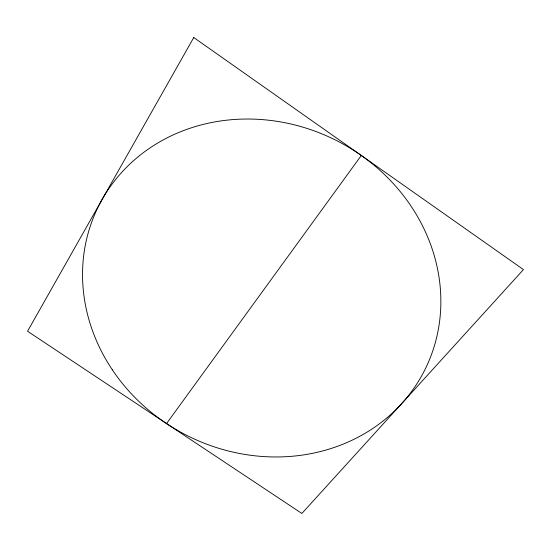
<?xml version="1.0" encoding="UTF-8"?>
<svg xmlns="http://www.w3.org/2000/svg" width="551" height="551" viewBox="0 0 551 551"><rect width="100%" height="100%" fill="white"/><g stroke="black" fill="none" stroke-linecap="round" stroke-linejoin="round"><path stroke-width="0.83" d="M166.547 423.574L361.311 155.472M193.759 37.537L27.55 331.241L301.872 513.463L523.45 269.591L193.759 37.537M112.321 369.79A182.519 165.328 26.8 0 0 422.052 375.141A182.519 165.328 26.8 0 0 250.726 119.057A182.519 165.328 26.8 0 0 112.321 369.79"/></g></svg>
